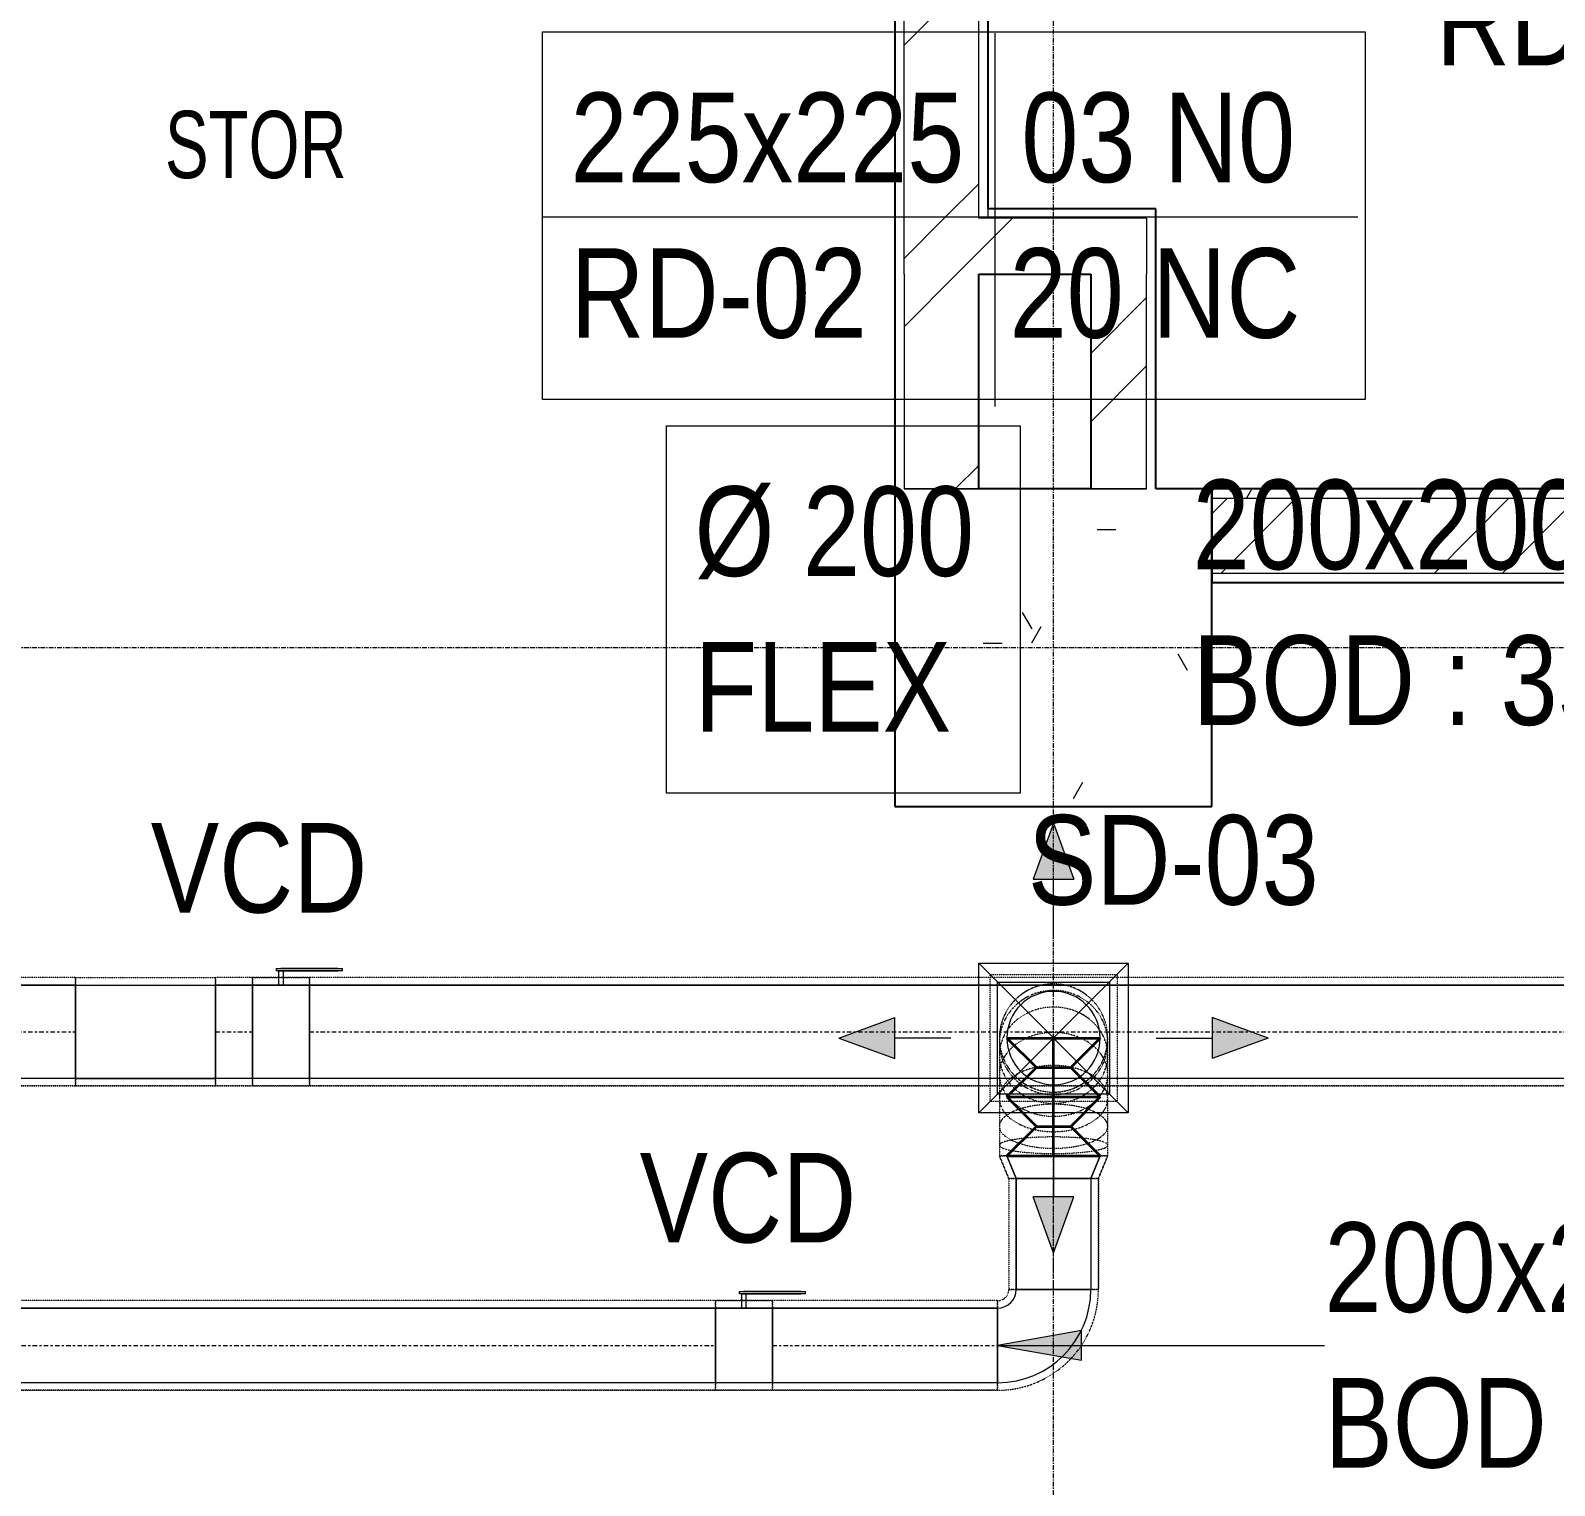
# Model space of a CAD drawing. Header units: inches. Extents: x -83664 to 20107, y -47222 to 19398.
# Drawn here: x 6288 to 10370, y -12008 to -8112 of the extents above; entities that cross this region are included whole.
import ezdxf

# ---------------------------------------------------------------- set-up
doc = ezdxf.new("R2010")
doc.units = ezdxf.units.IN
doc.header["$MEASUREMENT"] = 0
for name, pattern in [('Center', [29.999999, 12, -6, 6, -6]), ('Grid Line', [22.225, 12.7, -3.175, 3.175, -3.175]), ('Hidden 0_50', [1.0584, 0.5292, -0.5292])]:
    doc.linetypes.add(name, pattern=pattern)
for name, color, linetype, lineweight, true_color in [('A-DETL', 7, 'Continuous', 18, 0x00a600), ('FF ROOM TAG_dwg', 7, 'Continuous', 9, 0x767676), ('M-HVAC-DUCT', 7, 'Continuous', 9, 0xffe97f), ('M-HVAC-DUCT-PATT', 7, 'Continuous', 35, 0x007f00)]:
    doc.layers.add(name, color=color, linetype=linetype, lineweight=lineweight, true_color=true_color)
for name, color, linetype, lineweight in [('A-DETL-GENF', 7, 'Continuous', 9), ('A-WALL', 7, 'Continuous', 9), ('A-WALL-PATT', 7, 'Continuous', 25), ('G-ANNO-TEXT', 7, 'Continuous', 9), ('M-HVAC-CDFF', 7, 'Continuous', 9), ('M-HVAC-DUCT-CNTR', 7, 'Center', 9), ('M-HVAC-DUCT-IDEN', 7, 'Continuous', 18), ('ROOM TAG', 7, 'Continuous', 9), ('S-GRID', 7, 'Continuous', 9)]:
    doc.layers.add(name, color=color, linetype=linetype, lineweight=lineweight)
doc.styles.add('Arial Narrow_20', font='ARIALN.TTF', dxfattribs={"width": 0.85, "height": 4572})
doc.styles.add('Arial Narrow_21', font='ARIALN.TTF', dxfattribs={"height": 240})
pattern_1 = [(0, (0, 0), (1219.2, 304.8), [50.292, -864.108, 50.292, -864.108, -4876.8]), (0, (0, 0), (1219.2, 304.8), [-1828.8, 50.292, -1778.508, 50.292, -864.108, -2133.6]), (0, (0, 0), (1219.2, 304.8), [-4572, 50.292, -559.308, 50.292, -1473.708]), (120, (457.2, 152.4), (-873.56454, 903.45817), [50.292, -864.108, 50.292, -864.108, -4876.8]), (120, (457.2, 152.4), (-873.56454, 903.45817), [-1828.8, 50.292, -1778.508, 50.292, -864.108, -2133.6]), (120, (457.2, 152.4), (-873.56454, 903.45817), [-4572, 50.292, -559.308, 50.292, -1473.708]), (240, (609.6, 762), (-345.63546, -1208.25817), [50.292, -864.108, 50.292, -864.108, -4876.8]), (240, (609.6, 762), (-345.63546, -1208.25817), [-1828.8, 50.292, -1778.508, 50.292, -864.108, -2133.6]), (240, (609.6, 762), (-345.63546, -1208.25817), [-4572, 50.292, -559.308, 50.292, -1473.708])]
pattern_2 = [(45, (0, 0), (-377.1708, 377.1708), []), (45, (0, 571.5), (-377.1708, 377.1708), [])]

# ---------------------------------------------------------------- blocks, each defined once
blk = doc.blocks.new('M_Rec Elbow - Radius - 0_75W-7691584-FIRST FLOOR AC CONDITIONING LAYOUT - PART A')
at = {"layer": 'M-HVAC-DUCT', "color": 30, "true_color": 0xff7f00}
for p, q in [((-100, 150), (100, 150)), ((100, 150), (-100, 150)), ((-150, 100), (-150, -100)), ((-150, -100), (-150, 100))]:
    blk.add_line(p, q, dxfattribs=at)
for radius in [50, 50, 250, 250]:
    blk.add_arc((-150, 150), radius, 270, 0, dxfattribs=at)
blk = doc.blocks.new('GCE-AT-Supply Air Rectangular Diffuser - 300x300-6788639-FIRST FLOOR AC CONDITIONING LAYOUT - PART A')
at = {"layer": 'A-DETL-GENF', "true_color": 0xff7f00}
for points in [[(54.6, 425), (0, 575), (-54.6, 425)], [(-425, -54.6), (-425, 54.6), (-575, 0)], [(425, -54.6), (575, 0), (425, 54.6)], [(0, -575), (54.6, -425), (-54.6, -425)]]:
    blk.add_hatch(color=30, dxfattribs=at).paths.add_polyline_path(points)
at = {"layer": 'A-DETL-GENF', "color": 30, "true_color": 0xff7f00}
for p, q in [((0, 575), (-54.6, 425)), ((0, 575), (54.6, 425)), ((-54.6, 425), (54.6, 425)), ((0, 275), (0, 425)), ((-200, -200), (200, 200)), ((-200, 200), (200, -200)), ((-200, -200), (-200, 200)), ((-200, 200), (200, 200)), ((200, 200), (200, -200)), ((-575, 0), (-425, 54.6)), ((-425, -54.6), (-425, 54.6)), ((425, 54.6), (425, -54.6)), ((575, 0), (425, 54.6)), ((-575, 0), (-425, -54.6)), ((275, 0), (425, 0)), ((-275, 0), (-425, 0)), ((575, 0), (425, -54.6)), ((200, -200), (-200, -200)), ((0, -275), (0, -425)), ((54.6, -425), (-54.6, -425)), ((0, -575), (-54.6, -425)), ((0, -575), (54.6, -425))]:
    blk.add_line(p, q, dxfattribs=at)
blk = doc.blocks.new('M_Rectangular to Round Transition - Angle - 45 Degree-7694761-FIRST FLOOR AC CONDITIONING LAYOUT - PART A')
at = {"layer": 'M-HVAC-DUCT', "color": 30, "true_color": 0xff7f00}
for p, q in [((0, 100), (60.4, 125)), ((60.4, 125), (0, 100)), ((60.4, 0), (60.4, 125)), ((60.4, 0), (60.4, 125)), ((0, 100), (0, -100)), ((0, -100), (0, 100)), ((60.4, -125), (60.4, 0)), ((60.4, -125), (60.4, 0)), ((0, -100), (60.4, -125)), ((60.4, -125), (0, -100))]:
    blk.add_line(p, q, dxfattribs=at)
blk = doc.blocks.new('M_Rectangular to Round Transition - Angle - 45 Degree-7600494-FIRST FLOOR AC CONDITIONING LAYOUT - PART A')
at = {"layer": 'M-HVAC-DUCT', "color": 30, "true_color": 0xff7f00}
for p, q in [((160335, 87412.4), (160335, 87712.4)), ((160335, 87712.4), (160635, 87712.4)), ((160635, 87712.4), (160635, 87412.4)), ((160635, 87412.4), (160335, 87412.4))]:
    blk.add_line(p, q, dxfattribs=at)
for start, end in [(90, 180), (0, 90), (180, 270), (270, 0)]:
    blk.add_arc((160485, 87562.4), 125, start, end, dxfattribs=at)
blk = doc.blocks.new('M_Rectangular Transition - Length - Standard-8295750-FIRST FLOOR AC CONDITIONING LAYOUT - PART A')
at = {"layer": 'M-HVAC-DUCT', "color": 6, "true_color": 0xff00ff}
for p, q in [((0, 125), (0, -125)), ((0, 125), (375, 125)), ((0, 125), (375, 125)), ((0, -125), (0, 125)), ((375, -125), (375, 125)), ((375, 125), (375, -125)), ((0, -125), (375, -125)), ((375, -125), (0, -125))]:
    blk.add_line(p, q, dxfattribs=at)
blk = doc.blocks.new('TEMW-ME-DMP-Volume Control Damper - Standard-7399637-FIRST FLOOR AC CONDITIONING LAYOUT - PART A')
at = {"layer": 'M-HVAC-DUCT', "color": 6, "true_color": 0xff00ff}
for p, q in [((-165.1, 163.1), (-165.1, 169.4)), ((-152.4, 169.4), (-165.1, 169.4)), ((0, 169.4), (-152.4, 169.4)), ((-152.4, 169.4), (0, 169.4)), ((12.7, 169.4), (0, 169.4)), ((12.7, 169.4), (12.7, 163.1)), ((-165.1, 163.1), (-152.4, 163.1)), ((0, 163.1), (-152.4, 163.1)), ((-152.4, 163.1), (0, 163.1)), ((-76.2, 125), (-76.2, -125)), ((-76.2, -125), (-76.2, 125)), ((76.2, 125), (-76.2, 125)), ((-76.2, 125), (76.2, 125)), ((-76.2, 125), (76.2, 125)), ((-6.4, 125), (-6.4, 163.1)), ((6.3, 163.1), (-6.4, 163.1)), ((6.3, 163.1), (-6.4, 163.1)), ((-6.4, 125), (6.3, 125)), ((-6.4, 125), (6.3, 125)), ((0, 163.1), (12.7, 163.1)), ((6.3, 163.1), (6.3, 125)), ((76.2, 125), (76.2, -125)), ((76.2, -125), (76.2, 125)), ((-76.2, -125), (76.2, -125)), ((-76.2, -125), (76.2, -125)), ((-76.2, -125), (76.2, -125))]:
    blk.add_line(p, q, dxfattribs=at)
blk = doc.blocks.new('TEMW-ME-DMP-Volume Control Damper - Standard-V25-FIRST FLOOR AC CONDITIONING LAYOUT - PART A')
at = {"layer": 'M-HVAC-DUCT', "color": 30, "true_color": 0xff7f00}
for p, q in [((-165.1, 138.1), (-165.1, 144.4)), ((-152.4, 144.4), (-165.1, 144.4)), ((-165.1, 138.1), (-152.4, 138.1)), ((0, 144.4), (-152.4, 144.4)), ((-152.4, 144.4), (0, 144.4)), ((0, 138.1), (-152.4, 138.1)), ((-152.4, 138.1), (0, 138.1)), ((-6.4, 100), (-6.4, 138.1)), ((6.3, 138.1), (-6.4, 138.1)), ((6.3, 138.1), (-6.4, 138.1)), ((12.7, 144.4), (0, 144.4)), ((0, 138.1), (12.7, 138.1)), ((6.3, 138.1), (6.3, 100)), ((12.7, 144.4), (12.7, 138.1)), ((-76.2, 100), (-76.2, -100)), ((-76.2, -100), (-76.2, 100)), ((76.2, 100), (-76.2, 100)), ((-76.2, 100), (76.2, 100)), ((-76.2, 100), (76.2, 100)), ((-6.4, 100), (6.3, 100)), ((-6.4, 100), (6.3, 100)), ((76.2, 100), (76.2, -100)), ((76.2, -100), (76.2, 100)), ((-76.2, -100), (76.2, -100)), ((-76.2, -100), (76.2, -100)), ((-76.2, -100), (76.2, -100))]:
    blk.add_line(p, q, dxfattribs=at)
blk = doc.blocks.new('TEMW-SMBZ-HO-BM-HVAC-00002_rvt-1-FIRST FLOOR AC CONDITIONING LAYOUT - PART A')
at = {"layer": 'M-HVAC-DUCT', "color": 6, "linetype": 'Hidden 0_50', "true_color": 0xff00ff}
for p, q in [((157864.9, 87724.3), (156567.9, 87724.3)), ((157864.9, 87724.3), (156567.9, 87724.3)), ((157864.9, 87434.3), (157864.9, 87724.3)), ((157864.9, 87724.3), (157864.9, 87434.3)), ((157864.9, 87724.3), (157864.9, 87434.3)), ((157864.9, 87724.3), (158239.9, 87724.3)), ((157864.9, 87724.3), (158239.9, 87724.3)), ((157864.9, 87434.3), (157864.9, 87724.3)), ((158239.9, 87434.3), (158239.9, 87724.3)), ((158239.9, 87724.3), (158239.9, 87434.3)), ((158239.9, 87434.3), (158239.9, 87724.3)), ((158239.9, 87724.3), (158239.9, 87434.3)), ((158339, 87724.3), (158239.9, 87724.3)), ((158339, 87724.3), (158239.9, 87724.3)), ((158339, 87724.3), (158339, 87434.3)), ((158491.4, 87724.3), (158339, 87724.3)), ((158339, 87724.3), (158491.4, 87724.3)), ((158339, 87434.3), (158339, 87724.3)), ((158339, 87434.3), (158339, 87724.3)), ((158339, 87724.3), (158339, 87434.3)), ((158491.4, 87434.3), (158491.4, 87724.3)), ((158491.4, 87724.3), (158491.4, 87434.3)), ((162590.3, 87724.3), (158491.4, 87724.3)), ((162590.3, 87724.3), (158491.4, 87724.3)), ((158491.4, 87434.3), (158491.4, 87724.3)), ((158491.4, 87724.3), (158491.4, 87434.3)), ((156567.9, 87434.3), (157864.9, 87434.3)), ((157864.9, 87434.3), (156567.9, 87434.3)), ((157864.9, 87434.3), (158239.9, 87434.3)), ((158239.9, 87434.3), (157864.9, 87434.3)), ((158239.9, 87434.3), (158339, 87434.3)), ((158339, 87434.3), (158239.9, 87434.3)), ((158339, 87434.3), (158491.4, 87434.3)), ((158491.4, 87434.3), (158339, 87434.3)), ((158491.4, 87434.3), (162590.3, 87434.3)), ((162590.3, 87434.3), (158491.4, 87434.3))]:
    blk.add_line(p, q, dxfattribs=at)
at = {"layer": 'M-HVAC-DUCT', "color": 6, "true_color": 0xff00ff}
for p, q in [((156567.9, 87704.3), (157864.9, 87704.3)), ((157864.9, 87704.3), (156567.9, 87704.3)), ((157864.9, 87704.3), (157864.9, 87454.3)), ((157864.9, 87454.3), (157864.9, 87704.3)), ((158239.9, 87704.3), (158239.9, 87454.3)), ((158239.9, 87454.3), (158239.9, 87704.3)), ((158239.9, 87704.3), (158339, 87704.3)), ((158339, 87704.3), (158239.9, 87704.3)), ((158339, 87704.3), (158339, 87454.3)), ((158339, 87454.3), (158339, 87704.3)), ((158491.4, 87704.3), (158491.4, 87454.3)), ((158491.4, 87454.3), (158491.4, 87704.3)), ((158491.4, 87704.3), (162590.3, 87704.3)), ((162590.3, 87704.3), (158491.4, 87704.3)), ((157864.9, 87454.3), (156567.9, 87454.3)), ((157864.9, 87454.3), (156567.9, 87454.3)), ((158339, 87454.3), (158239.9, 87454.3)), ((158339, 87454.3), (158239.9, 87454.3)), ((162590.3, 87454.3), (158491.4, 87454.3)), ((162590.3, 87454.3), (158491.4, 87454.3))]:
    blk.add_line(p, q, dxfattribs=at)
at = {"layer": 'M-HVAC-DUCT', "color": 30, "linetype": 'Hidden 0_50', "true_color": 0xff7f00}
for p, q in [((160315, 87732.4), (160655, 87732.4)), ((160315, 87392.4), (160315, 87732.4)), ((160655, 87732.4), (160655, 87392.4)), ((160340, 87562.4), (160340, 87550.2)), ((160340, 87550.2), (160340, 87516.4)), ((160630, 87550.2), (160630, 87562.4)), ((160630, 87516.4), (160630, 87550.2)), ((160340, 87516.4), (160340, 87465)), ((160630, 87465), (160630, 87516.4)), ((160340, 87465), (160340, 87400.2)), ((160630, 87400.2), (160630, 87465)), ((160655, 87392.4), (160315, 87392.4)), ((160340, 87400.2), (160340, 87326.1)), ((160630, 87326.1), (160630, 87400.2)), ((160340, 87326.1), (160340, 87275.3)), ((160630, 87275.3), (160630, 87326.1)), ((160340, 87275.3), (160340, 87246.7)), ((160630, 87246.7), (160630, 87275.3)), ((160340, 87246.7), (160630, 87246.7)), ((160340, 87246.7), (160630, 87246.7)), ((160365, 87186.3), (160340, 87246.7)), ((160340, 87246.7), (160365, 87186.3)), ((160485, 87246.7), (160340, 87246.7)), ((160485, 87246.7), (160340, 87246.7)), ((160630, 87246.7), (160485, 87246.7)), ((160630, 87246.7), (160485, 87246.7)), ((160605, 87186.3), (160630, 87246.7)), ((160630, 87246.7), (160605, 87186.3)), ((160605, 87186.3), (160365, 87186.3)), ((160365, 87186.3), (160605, 87186.3)), ((160365, 87186.3), (160365, 86889)), ((160365, 87186.3), (160365, 86889)), ((160605, 87186.3), (160365, 87186.3)), ((160365, 87186.3), (160605, 87186.3)), ((160605, 86889), (160605, 87186.3)), ((160605, 87186.3), (160605, 86889)), ((160605, 86889), (160365, 86889)), ((160365, 86889), (160605, 86889)), ((160605, 86889), (160365, 86889)), ((160365, 86889), (160605, 86889)), ((159579.3, 86859), (156370, 86859)), ((159579.3, 86859), (156370, 86859)), ((159579.3, 86859), (159579.3, 86619)), ((159731.7, 86859), (159579.3, 86859)), ((159579.3, 86859), (159731.7, 86859)), ((159579.3, 86619), (159579.3, 86859)), ((159579.3, 86619), (159579.3, 86859)), ((159579.3, 86859), (159579.3, 86619)), ((159731.7, 86619), (159731.7, 86859)), ((159731.7, 86859), (159731.7, 86619)), ((160335, 86859), (159731.7, 86859)), ((160335, 86859), (159731.7, 86859)), ((159731.7, 86619), (159731.7, 86859)), ((159731.7, 86859), (159731.7, 86619)), ((160335, 86619), (160335, 86859)), ((160335, 86859), (160335, 86619)), ((160335, 86859), (160335, 86619)), ((160335, 86619), (160335, 86859)), ((156370, 86619), (159579.3, 86619)), ((159579.3, 86619), (156370, 86619)), ((159579.3, 86619), (159731.7, 86619)), ((159731.7, 86619), (159579.3, 86619)), ((159731.7, 86619), (160335, 86619)), ((160335, 86619), (159731.7, 86619))]:
    blk.add_line(p, q, dxfattribs=at)
at = {"layer": 'M-HVAC-DUCT', "color": 30, "true_color": 0xff7f00}
for p, q in [((160385, 87186.3), (160585, 87186.3)), ((160585, 87186.3), (160385, 87186.3)), ((160385, 86889), (160385, 87186.3)), ((160385, 87186.3), (160385, 86889)), ((160585, 87186.3), (160585, 86889)), ((160585, 87186.3), (160585, 86889)), ((160385, 86889), (160585, 86889)), ((160585, 86889), (160385, 86889)), ((156370, 86839), (159579.3, 86839)), ((159579.3, 86839), (156370, 86839)), ((159579.3, 86839), (159579.3, 86639)), ((159579.3, 86639), (159579.3, 86839)), ((159731.7, 86839), (159731.7, 86639)), ((159731.7, 86639), (159731.7, 86839)), ((159731.7, 86839), (160335, 86839)), ((160335, 86839), (159731.7, 86839)), ((160335, 86839), (160335, 86639)), ((160335, 86639), (160335, 86839)), ((159579.3, 86639), (156370, 86639)), ((159579.3, 86639), (156370, 86639)), ((160335, 86639), (159731.7, 86639)), ((160335, 86639), (159731.7, 86639))]:
    blk.add_line(p, q, dxfattribs=at)
at = {"layer": 'M-HVAC-DUCT', "color": 30, "linetype": 'Hidden 0_50', "true_color": 0xff7f00}
for centre, radius, start, end in [((160485, 87562.4), 145, 0, 180), ((160485, 87562.4), 145, 90, 180), ((160485, 87562.4), 145, 0, 90), ((160485, 87562.4), 145, 180, 0), ((160485, 87562.4), 145, 180, 270), ((160485, 87562.4), 145, 270, 0), ((160335, 86889), 30, 270, 0), ((160335, 86889), 270, 270, 0), ((160335, 86889), 270, 270, 0), ((160335, 86889), 30, 270, 0)]:
    blk.add_arc(centre, radius, start, end, dxfattribs=at)
for points in [[(160630, 87562.4), (160630, 87575), (160626.7, 87600.3), (160612, 87635.7), (160588.7, 87666.1), (160558.3, 87689.4), (160523, 87704), (160485, 87709), (160447, 87704), (160411.7, 87689.4), (160381.3, 87666.1), (160358, 87635.7), (160343.3, 87600.3), (160340, 87575), (160340, 87562.4)], [(160630, 87550.2), (160630, 87562.4), (160626.7, 87586.7), (160612, 87620.8), (160588.7, 87650), (160558.3, 87672.5), (160523, 87686.6), (160485, 87691.4), (160447, 87686.6), (160411.7, 87672.5), (160381.3, 87650), (160358, 87620.8), (160343.3, 87586.7), (160340, 87562.4), (160340, 87550.2)], [(160630, 87516.4), (160630, 87527.6), (160626.7, 87550.1), (160612, 87581.5), (160588.7, 87608.5), (160558.3, 87629.2), (160523, 87642.3), (160485, 87646.7), (160447, 87642.3), (160411.7, 87629.2), (160381.3, 87608.5), (160358, 87581.5), (160343.3, 87550.1), (160340, 87527.6), (160340, 87516.4)], [(160630, 87465), (160630, 87474.8), (160626.7, 87494.4), (160612, 87521.8), (160588.7, 87545.3), (160558.3, 87563.4), (160523, 87574.7), (160485, 87578.6), (160447, 87574.7), (160411.7, 87563.4), (160381.3, 87545.3), (160358, 87521.8), (160343.3, 87494.4), (160340, 87474.8), (160340, 87465)], [(160340, 87562.4), (160340, 87549.7), (160343.3, 87524.4), (160358, 87489), (160381.3, 87458.7), (160411.7, 87435.4), (160447, 87420.7), (160485, 87415.7), (160523, 87420.7), (160558.3, 87435.4), (160588.7, 87458.7), (160612, 87489), (160626.7, 87524.4), (160630, 87549.7), (160630, 87562.4)], [(160340, 87550.2), (160340, 87538), (160343.3, 87513.6), (160358, 87479.6), (160381.3, 87450.3), (160411.7, 87427.9), (160447, 87413.8), (160485, 87409), (160523, 87413.8), (160558.3, 87427.9), (160588.7, 87450.3), (160612, 87479.6), (160626.7, 87513.6), (160630, 87538), (160630, 87550.2)], [(160340, 87516.4), (160340, 87505.1), (160343.3, 87482.6), (160358, 87451.2), (160381.3, 87424.2), (160411.7, 87403.5), (160447, 87390.5), (160485, 87386), (160523, 87390.5), (160558.3, 87403.5), (160588.7, 87424.2), (160612, 87451.2), (160626.7, 87482.6), (160630, 87505.1), (160630, 87516.4)], [(160630, 87400.2), (160630, 87408), (160626.7, 87423.4), (160612, 87445.1), (160588.7, 87463.6), (160558.3, 87477.9), (160523, 87486.8), (160485, 87489.9), (160447, 87486.8), (160411.7, 87477.9), (160381.3, 87463.6), (160358, 87445.1), (160343.3, 87423.4), (160340, 87408), (160340, 87400.2)], [(160340, 87465), (160340, 87455.2), (160343.3, 87435.6), (160358, 87408.2), (160381.3, 87384.7), (160411.7, 87366.6), (160447, 87355.3), (160485, 87351.4), (160523, 87355.3), (160558.3, 87366.6), (160588.7, 87384.7), (160612, 87408.2), (160626.7, 87435.6), (160630, 87455.2), (160630, 87465)], [(160340, 87400.2), (160340, 87392.4), (160343.3, 87377), (160358, 87355.3), (160381.3, 87336.8), (160411.7, 87322.5), (160447, 87313.5), (160485, 87310.5), (160523, 87313.5), (160558.3, 87322.5), (160588.7, 87336.8), (160612, 87355.3), (160626.7, 87377), (160630, 87392.4), (160630, 87400.2)], [(160630, 87326.1), (160630, 87331.2), (160626.7, 87341.5), (160612, 87355.9), (160588.7, 87368.3), (160558.3, 87377.7), (160523, 87383.7), (160485, 87385.7), (160447, 87383.7), (160411.7, 87377.7), (160381.3, 87368.3), (160358, 87355.9), (160343.3, 87341.5), (160340, 87331.2), (160340, 87326.1)], [(160340, 87326.1), (160340, 87320.9), (160343.3, 87310.6), (160358, 87296.2), (160381.3, 87283.9), (160411.7, 87274.4), (160447, 87268.4), (160485, 87266.4), (160523, 87268.4), (160558.3, 87274.4), (160588.7, 87283.9), (160612, 87296.2), (160626.7, 87310.6), (160630, 87320.9), (160630, 87326.1)], [(160630, 87275.3), (160630, 87277.2), (160626.7, 87281.1), (160612, 87286.5), (160588.7, 87291.2), (160558.3, 87294.7), (160523, 87297), (160485, 87297.7), (160447, 87297), (160411.7, 87294.7), (160381.3, 87291.2), (160358, 87286.5), (160343.3, 87281.1), (160340, 87277.2), (160340, 87275.3)], [(160340, 87275.3), (160340, 87273.3), (160343.3, 87269.4), (160358, 87264), (160381.3, 87259.3), (160411.7, 87255.8), (160447, 87253.5), (160485, 87252.8), (160523, 87253.5), (160558.3, 87255.8), (160588.7, 87259.3), (160612, 87264), (160626.7, 87269.4), (160630, 87273.3), (160630, 87275.3)]]:
    blk.add_open_spline(points, degree=3, dxfattribs=at)
at = {"layer": 'M-HVAC-DUCT-CNTR', "color": 6, "true_color": 0xff00ff}
for p, q in [((156567.9, 87579.3), (157864.9, 87579.3)), ((158239.9, 87579.3), (158339, 87579.3)), ((158491.4, 87579.3), (162590.3, 87579.3))]:
    blk.add_line(p, q, dxfattribs=at)
at = {"layer": 'M-HVAC-DUCT-CNTR', "color": 30, "true_color": 0xff7f00}
for p, q in [((160485, 86889), (160485, 87186.3)), ((156370, 86739), (159579.3, 86739)), ((159731.7, 86739), (160335, 86739))]:
    blk.add_line(p, q, dxfattribs=at)
at = {"layer": 'M-HVAC-DUCT-CNTR', "color": 30, "linetype": 'Continuous', "lineweight": 35, "true_color": 0xff7f00}
blk.add_open_spline([(160485, 87246.7), (160485, 87407.9), (160485, 87562.4), (160485, 87562.4)], degree=3, dxfattribs=at)
at = {"layer": 'M-HVAC-DUCT-PATT', "color": 30, "true_color": 0xff7f00}
for p, q in [((160360, 87562.4), (160610, 87562.4)), ((160360, 87562.4), (160438.9, 87483.4)), ((160610, 87562.4), (160531.1, 87483.4)), ((160360, 87404.5), (160438.9, 87483.4)), ((160438.9, 87483.4), (160531.1, 87483.4)), ((160610, 87404.5), (160531.1, 87483.4)), ((160360, 87404.5), (160610, 87404.5)), ((160360, 87404.5), (160610, 87404.5)), ((160360, 87404.5), (160438.9, 87325.6)), ((160610, 87404.5), (160531.1, 87325.6)), ((160360, 87246.7), (160438.9, 87325.6)), ((160438.9, 87325.6), (160531.1, 87325.6)), ((160610, 87246.7), (160531.1, 87325.6)), ((160360, 87246.7), (160610, 87246.7)), ((160360, 87246.7), (160610, 87246.7))]:
    blk.add_line(p, q, dxfattribs=at)
at = {"layer": 'M-HVAC-CDFF', "color": 6, "linetype": 'Hidden 0_50', "lineweight": 9, "true_color": 0xff00ff}
blk.add_blockref('GCE-AT-Supply Air Rectangular Diffuser - 300x300-6788639-FIRST FLOOR AC CONDITIONING LAYOUT - PART A', (160485, 87562.4), dxfattribs=at)
at = {"layer": 'M-HVAC-DUCT', "color": 6, "linetype": 'Hidden 0_50', "lineweight": 9, "true_color": 0xff00ff, "extrusion": (0, 0, -1)}
for name, p in [('TEMW-ME-DMP-Volume Control Damper - Standard-7399637-FIRST FLOOR AC CONDITIONING LAYOUT - PART A', (-158415.2, 87579.3)), ('TEMW-ME-DMP-Volume Control Damper - Standard-V25-FIRST FLOOR AC CONDITIONING LAYOUT - PART A', (-159655.5, 86739))]:
    blk.add_blockref(name, p, dxfattribs=at)
at = {"layer": 'M-HVAC-DUCT', "color": 6, "linetype": 'Hidden 0_50', "lineweight": 9, "true_color": 0xff00ff}
for name, p in [('M_Rectangular Transition - Length - Standard-8295750-FIRST FLOOR AC CONDITIONING LAYOUT - PART A', (157864.9, 87579.3)), ('M_Rectangular to Round Transition - Angle - 45 Degree-7600494-FIRST FLOOR AC CONDITIONING LAYOUT - PART A', (0, 0)), ('M_Rec Elbow - Radius - 0_75W-7691584-FIRST FLOOR AC CONDITIONING LAYOUT - PART A', (160485, 86739))]:
    blk.add_blockref(name, p, dxfattribs=at)
at = {"layer": 'M-HVAC-DUCT', "color": 6, "linetype": 'Hidden 0_50', "lineweight": 9, "true_color": 0xff00ff, "rotation": 90}
blk.add_blockref('M_Rectangular to Round Transition - Angle - 45 Degree-7694761-FIRST FLOOR AC CONDITIONING LAYOUT - PART A', (160485, 87186.3), dxfattribs=at)
blk = doc.blocks.new('TEMW-SMBZ-HO-BM-HVAC-00002_rvt-2-FIRST FLOOR AC CONDITIONING LAYOUT - PART A')
at = {"layer": 'M-HVAC-DUCT', "color": 6, "linetype": 'Hidden 0_50', "true_color": 0xff00ff}
for p, q in [((157864.9, 87724.3), (156567.9, 87724.3)), ((157864.9, 87724.3), (156567.9, 87724.3)), ((157864.9, 87434.3), (157864.9, 87724.3)), ((157864.9, 87724.3), (157864.9, 87434.3)), ((157864.9, 87724.3), (157864.9, 87434.3)), ((157864.9, 87724.3), (158239.9, 87724.3)), ((157864.9, 87724.3), (158239.9, 87724.3)), ((157864.9, 87434.3), (157864.9, 87724.3)), ((158239.9, 87434.3), (158239.9, 87724.3)), ((158239.9, 87724.3), (158239.9, 87434.3)), ((158239.9, 87434.3), (158239.9, 87724.3)), ((158239.9, 87724.3), (158239.9, 87434.3)), ((158339, 87724.3), (158239.9, 87724.3)), ((158339, 87724.3), (158239.9, 87724.3)), ((158339, 87724.3), (158339, 87434.3)), ((158491.4, 87724.3), (158339, 87724.3)), ((158339, 87724.3), (158491.4, 87724.3)), ((158339, 87434.3), (158339, 87724.3)), ((158339, 87434.3), (158339, 87724.3)), ((158339, 87724.3), (158339, 87434.3)), ((158491.4, 87434.3), (158491.4, 87724.3)), ((158491.4, 87724.3), (158491.4, 87434.3)), ((162590.3, 87724.3), (158491.4, 87724.3)), ((162590.3, 87724.3), (158491.4, 87724.3)), ((158491.4, 87434.3), (158491.4, 87724.3)), ((158491.4, 87724.3), (158491.4, 87434.3)), ((156567.9, 87434.3), (157864.9, 87434.3)), ((157864.9, 87434.3), (156567.9, 87434.3)), ((157864.9, 87434.3), (158239.9, 87434.3)), ((158239.9, 87434.3), (157864.9, 87434.3)), ((158239.9, 87434.3), (158339, 87434.3)), ((158339, 87434.3), (158239.9, 87434.3)), ((158339, 87434.3), (158491.4, 87434.3)), ((158491.4, 87434.3), (158339, 87434.3)), ((158491.4, 87434.3), (162590.3, 87434.3)), ((162590.3, 87434.3), (158491.4, 87434.3))]:
    blk.add_line(p, q, dxfattribs=at)
at = {"layer": 'M-HVAC-DUCT', "color": 6, "true_color": 0xff00ff}
for p, q in [((156567.9, 87704.3), (157864.9, 87704.3)), ((157864.9, 87704.3), (156567.9, 87704.3)), ((157864.9, 87704.3), (157864.9, 87454.3)), ((157864.9, 87454.3), (157864.9, 87704.3)), ((158239.9, 87704.3), (158239.9, 87454.3)), ((158239.9, 87454.3), (158239.9, 87704.3)), ((158239.9, 87704.3), (158339, 87704.3)), ((158339, 87704.3), (158239.9, 87704.3)), ((158339, 87704.3), (158339, 87454.3)), ((158339, 87454.3), (158339, 87704.3)), ((158491.4, 87704.3), (158491.4, 87454.3)), ((158491.4, 87454.3), (158491.4, 87704.3)), ((158491.4, 87704.3), (162590.3, 87704.3)), ((162590.3, 87704.3), (158491.4, 87704.3)), ((157864.9, 87454.3), (156567.9, 87454.3)), ((157864.9, 87454.3), (156567.9, 87454.3)), ((158339, 87454.3), (158239.9, 87454.3)), ((158339, 87454.3), (158239.9, 87454.3)), ((162590.3, 87454.3), (158491.4, 87454.3)), ((162590.3, 87454.3), (158491.4, 87454.3))]:
    blk.add_line(p, q, dxfattribs=at)
at = {"layer": 'M-HVAC-DUCT', "color": 30, "linetype": 'Hidden 0_50', "true_color": 0xff7f00}
for p, q in [((160315, 87732.4), (160655, 87732.4)), ((160315, 87392.4), (160315, 87732.4)), ((160655, 87732.4), (160655, 87392.4)), ((160340, 87562.4), (160340, 87550.2)), ((160340, 87550.2), (160340, 87516.4)), ((160630, 87550.2), (160630, 87562.4)), ((160630, 87516.4), (160630, 87550.2)), ((160340, 87516.4), (160340, 87465)), ((160630, 87465), (160630, 87516.4)), ((160340, 87465), (160340, 87400.2)), ((160630, 87400.2), (160630, 87465)), ((160655, 87392.4), (160315, 87392.4)), ((160340, 87400.2), (160340, 87326.1)), ((160630, 87326.1), (160630, 87400.2)), ((160340, 87326.1), (160340, 87275.3)), ((160630, 87275.3), (160630, 87326.1)), ((160340, 87275.3), (160340, 87246.7)), ((160630, 87246.7), (160630, 87275.3)), ((160340, 87246.7), (160630, 87246.7)), ((160340, 87246.7), (160630, 87246.7)), ((160365, 87186.3), (160340, 87246.7)), ((160340, 87246.7), (160365, 87186.3)), ((160485, 87246.7), (160340, 87246.7)), ((160485, 87246.7), (160340, 87246.7)), ((160630, 87246.7), (160485, 87246.7)), ((160630, 87246.7), (160485, 87246.7)), ((160605, 87186.3), (160630, 87246.7)), ((160630, 87246.7), (160605, 87186.3)), ((160605, 87186.3), (160365, 87186.3)), ((160365, 87186.3), (160605, 87186.3)), ((160365, 87186.3), (160365, 86889)), ((160365, 87186.3), (160365, 86889)), ((160605, 87186.3), (160365, 87186.3)), ((160365, 87186.3), (160605, 87186.3)), ((160605, 86889), (160605, 87186.3)), ((160605, 87186.3), (160605, 86889)), ((160605, 86889), (160365, 86889)), ((160365, 86889), (160605, 86889)), ((160605, 86889), (160365, 86889)), ((160365, 86889), (160605, 86889)), ((159579.3, 86859), (156370, 86859)), ((159579.3, 86859), (156370, 86859)), ((159579.3, 86859), (159579.3, 86619)), ((159731.7, 86859), (159579.3, 86859)), ((159579.3, 86859), (159731.7, 86859)), ((159579.3, 86619), (159579.3, 86859)), ((159579.3, 86619), (159579.3, 86859)), ((159579.3, 86859), (159579.3, 86619)), ((159731.7, 86619), (159731.7, 86859)), ((159731.7, 86859), (159731.7, 86619)), ((160335, 86859), (159731.7, 86859)), ((160335, 86859), (159731.7, 86859)), ((159731.7, 86619), (159731.7, 86859)), ((159731.7, 86859), (159731.7, 86619)), ((160335, 86619), (160335, 86859)), ((160335, 86859), (160335, 86619)), ((160335, 86859), (160335, 86619)), ((160335, 86619), (160335, 86859)), ((156370, 86619), (159579.3, 86619)), ((159579.3, 86619), (156370, 86619)), ((159579.3, 86619), (159731.7, 86619)), ((159731.7, 86619), (159579.3, 86619)), ((159731.7, 86619), (160335, 86619)), ((160335, 86619), (159731.7, 86619))]:
    blk.add_line(p, q, dxfattribs=at)
at = {"layer": 'M-HVAC-DUCT', "color": 30, "true_color": 0xff7f00}
for p, q in [((160385, 87186.3), (160585, 87186.3)), ((160585, 87186.3), (160385, 87186.3)), ((160385, 86889), (160385, 87186.3)), ((160385, 87186.3), (160385, 86889)), ((160585, 87186.3), (160585, 86889)), ((160585, 87186.3), (160585, 86889)), ((160385, 86889), (160585, 86889)), ((160585, 86889), (160385, 86889)), ((156370, 86839), (159579.3, 86839)), ((159579.3, 86839), (156370, 86839)), ((159579.3, 86839), (159579.3, 86639)), ((159579.3, 86639), (159579.3, 86839)), ((159731.7, 86839), (159731.7, 86639)), ((159731.7, 86639), (159731.7, 86839)), ((159731.7, 86839), (160335, 86839)), ((160335, 86839), (159731.7, 86839)), ((160335, 86839), (160335, 86639)), ((160335, 86639), (160335, 86839)), ((159579.3, 86639), (156370, 86639)), ((159579.3, 86639), (156370, 86639)), ((160335, 86639), (159731.7, 86639)), ((160335, 86639), (159731.7, 86639))]:
    blk.add_line(p, q, dxfattribs=at)
at = {"layer": 'M-HVAC-DUCT', "color": 30, "linetype": 'Hidden 0_50', "true_color": 0xff7f00}
for centre, radius, start, end in [((160485, 87562.4), 145, 0, 180), ((160485, 87562.4), 145, 90, 180), ((160485, 87562.4), 145, 0, 90), ((160485, 87562.4), 145, 180, 0), ((160485, 87562.4), 145, 180, 270), ((160485, 87562.4), 145, 270, 0), ((160335, 86889), 30, 270, 0), ((160335, 86889), 270, 270, 0), ((160335, 86889), 270, 270, 0), ((160335, 86889), 30, 270, 0)]:
    blk.add_arc(centre, radius, start, end, dxfattribs=at)
for points in [[(160630, 87562.4), (160630, 87575), (160626.7, 87600.3), (160612, 87635.7), (160588.7, 87666.1), (160558.3, 87689.4), (160523, 87704), (160485, 87709), (160447, 87704), (160411.7, 87689.4), (160381.3, 87666.1), (160358, 87635.7), (160343.3, 87600.3), (160340, 87575), (160340, 87562.4)], [(160630, 87550.2), (160630, 87562.4), (160626.7, 87586.7), (160612, 87620.8), (160588.7, 87650), (160558.3, 87672.5), (160523, 87686.6), (160485, 87691.4), (160447, 87686.6), (160411.7, 87672.5), (160381.3, 87650), (160358, 87620.8), (160343.3, 87586.7), (160340, 87562.4), (160340, 87550.2)], [(160630, 87516.4), (160630, 87527.6), (160626.7, 87550.1), (160612, 87581.5), (160588.7, 87608.5), (160558.3, 87629.2), (160523, 87642.3), (160485, 87646.7), (160447, 87642.3), (160411.7, 87629.2), (160381.3, 87608.5), (160358, 87581.5), (160343.3, 87550.1), (160340, 87527.6), (160340, 87516.4)], [(160630, 87465), (160630, 87474.8), (160626.7, 87494.4), (160612, 87521.8), (160588.7, 87545.3), (160558.3, 87563.4), (160523, 87574.7), (160485, 87578.6), (160447, 87574.7), (160411.7, 87563.4), (160381.3, 87545.3), (160358, 87521.8), (160343.3, 87494.4), (160340, 87474.8), (160340, 87465)], [(160340, 87562.4), (160340, 87549.7), (160343.3, 87524.4), (160358, 87489), (160381.3, 87458.7), (160411.7, 87435.4), (160447, 87420.7), (160485, 87415.7), (160523, 87420.7), (160558.3, 87435.4), (160588.7, 87458.7), (160612, 87489), (160626.7, 87524.4), (160630, 87549.7), (160630, 87562.4)], [(160340, 87550.2), (160340, 87538), (160343.3, 87513.6), (160358, 87479.6), (160381.3, 87450.3), (160411.7, 87427.9), (160447, 87413.8), (160485, 87409), (160523, 87413.8), (160558.3, 87427.9), (160588.7, 87450.3), (160612, 87479.6), (160626.7, 87513.6), (160630, 87538), (160630, 87550.2)], [(160340, 87516.4), (160340, 87505.1), (160343.3, 87482.6), (160358, 87451.2), (160381.3, 87424.2), (160411.7, 87403.5), (160447, 87390.5), (160485, 87386), (160523, 87390.5), (160558.3, 87403.5), (160588.7, 87424.2), (160612, 87451.2), (160626.7, 87482.6), (160630, 87505.1), (160630, 87516.4)], [(160630, 87400.2), (160630, 87408), (160626.7, 87423.4), (160612, 87445.1), (160588.7, 87463.6), (160558.3, 87477.9), (160523, 87486.8), (160485, 87489.9), (160447, 87486.8), (160411.7, 87477.9), (160381.3, 87463.6), (160358, 87445.1), (160343.3, 87423.4), (160340, 87408), (160340, 87400.2)], [(160340, 87465), (160340, 87455.2), (160343.3, 87435.6), (160358, 87408.2), (160381.3, 87384.7), (160411.7, 87366.6), (160447, 87355.3), (160485, 87351.4), (160523, 87355.3), (160558.3, 87366.6), (160588.7, 87384.7), (160612, 87408.2), (160626.7, 87435.6), (160630, 87455.2), (160630, 87465)], [(160340, 87400.2), (160340, 87392.4), (160343.3, 87377), (160358, 87355.3), (160381.3, 87336.8), (160411.7, 87322.5), (160447, 87313.5), (160485, 87310.5), (160523, 87313.5), (160558.3, 87322.5), (160588.7, 87336.8), (160612, 87355.3), (160626.7, 87377), (160630, 87392.4), (160630, 87400.2)], [(160630, 87326.1), (160630, 87331.2), (160626.7, 87341.5), (160612, 87355.9), (160588.7, 87368.3), (160558.3, 87377.7), (160523, 87383.7), (160485, 87385.7), (160447, 87383.7), (160411.7, 87377.7), (160381.3, 87368.3), (160358, 87355.9), (160343.3, 87341.5), (160340, 87331.2), (160340, 87326.1)], [(160340, 87326.1), (160340, 87320.9), (160343.3, 87310.6), (160358, 87296.2), (160381.3, 87283.9), (160411.7, 87274.4), (160447, 87268.4), (160485, 87266.4), (160523, 87268.4), (160558.3, 87274.4), (160588.7, 87283.9), (160612, 87296.2), (160626.7, 87310.6), (160630, 87320.9), (160630, 87326.1)], [(160630, 87275.3), (160630, 87277.2), (160626.7, 87281.1), (160612, 87286.5), (160588.7, 87291.2), (160558.3, 87294.7), (160523, 87297), (160485, 87297.7), (160447, 87297), (160411.7, 87294.7), (160381.3, 87291.2), (160358, 87286.5), (160343.3, 87281.1), (160340, 87277.2), (160340, 87275.3)], [(160340, 87275.3), (160340, 87273.3), (160343.3, 87269.4), (160358, 87264), (160381.3, 87259.3), (160411.7, 87255.8), (160447, 87253.5), (160485, 87252.8), (160523, 87253.5), (160558.3, 87255.8), (160588.7, 87259.3), (160612, 87264), (160626.7, 87269.4), (160630, 87273.3), (160630, 87275.3)]]:
    blk.add_open_spline(points, degree=3, dxfattribs=at)
at = {"layer": 'M-HVAC-DUCT-CNTR', "color": 6, "true_color": 0xff00ff}
for p, q in [((156567.9, 87579.3), (157864.9, 87579.3)), ((158239.9, 87579.3), (158339, 87579.3)), ((158491.4, 87579.3), (162590.3, 87579.3))]:
    blk.add_line(p, q, dxfattribs=at)
at = {"layer": 'M-HVAC-DUCT-CNTR', "color": 30, "true_color": 0xff7f00}
for p, q in [((160485, 86889), (160485, 87186.3)), ((156370, 86739), (159579.3, 86739)), ((159731.7, 86739), (160335, 86739))]:
    blk.add_line(p, q, dxfattribs=at)
at = {"layer": 'M-HVAC-DUCT-CNTR', "color": 30, "linetype": 'Continuous', "lineweight": 35, "true_color": 0xff7f00}
blk.add_open_spline([(160485, 87246.7), (160485, 87407.9), (160485, 87562.4), (160485, 87562.4)], degree=3, dxfattribs=at)
at = {"layer": 'M-HVAC-DUCT-PATT', "color": 30, "true_color": 0xff7f00}
for p, q in [((160360, 87562.4), (160610, 87562.4)), ((160360, 87562.4), (160438.9, 87483.4)), ((160610, 87562.4), (160531.1, 87483.4)), ((160360, 87404.5), (160438.9, 87483.4)), ((160438.9, 87483.4), (160531.1, 87483.4)), ((160610, 87404.5), (160531.1, 87483.4)), ((160360, 87404.5), (160610, 87404.5)), ((160360, 87404.5), (160610, 87404.5)), ((160360, 87404.5), (160438.9, 87325.6)), ((160610, 87404.5), (160531.1, 87325.6)), ((160360, 87246.7), (160438.9, 87325.6)), ((160438.9, 87325.6), (160531.1, 87325.6)), ((160610, 87246.7), (160531.1, 87325.6)), ((160360, 87246.7), (160610, 87246.7)), ((160360, 87246.7), (160610, 87246.7))]:
    blk.add_line(p, q, dxfattribs=at)
at = {"layer": 'M-HVAC-CDFF', "color": 6, "linetype": 'Hidden 0_50', "lineweight": 9, "true_color": 0xff00ff}
blk.add_blockref('GCE-AT-Supply Air Rectangular Diffuser - 300x300-6788639-FIRST FLOOR AC CONDITIONING LAYOUT - PART A', (160485, 87562.4), dxfattribs=at)
at = {"layer": 'M-HVAC-DUCT', "color": 6, "linetype": 'Hidden 0_50', "lineweight": 9, "true_color": 0xff00ff, "extrusion": (0, 0, -1)}
for name, p in [('TEMW-ME-DMP-Volume Control Damper - Standard-7399637-FIRST FLOOR AC CONDITIONING LAYOUT - PART A', (-158415.2, 87579.3)), ('TEMW-ME-DMP-Volume Control Damper - Standard-V25-FIRST FLOOR AC CONDITIONING LAYOUT - PART A', (-159655.5, 86739))]:
    blk.add_blockref(name, p, dxfattribs=at)
at = {"layer": 'M-HVAC-DUCT', "color": 6, "linetype": 'Hidden 0_50', "lineweight": 9, "true_color": 0xff00ff}
for name, p in [('M_Rectangular Transition - Length - Standard-8295750-FIRST FLOOR AC CONDITIONING LAYOUT - PART A', (157864.9, 87579.3)), ('M_Rectangular to Round Transition - Angle - 45 Degree-7600494-FIRST FLOOR AC CONDITIONING LAYOUT - PART A', (0, 0)), ('M_Rec Elbow - Radius - 0_75W-7691584-FIRST FLOOR AC CONDITIONING LAYOUT - PART A', (160485, 86739))]:
    blk.add_blockref(name, p, dxfattribs=at)
at = {"layer": 'M-HVAC-DUCT', "color": 6, "linetype": 'Hidden 0_50', "lineweight": 9, "true_color": 0xff00ff, "rotation": 90}
blk.add_blockref('M_Rectangular to Round Transition - Angle - 45 Degree-7694761-FIRST FLOOR AC CONDITIONING LAYOUT - PART A', (160485, 87186.3), dxfattribs=at)
blk = doc.blocks.new('SMBZ_Hospital Arch Model_2026_01_29_rvt-1-FIRST FLOOR AC CONDITIONING LAYOUT - PART A')
at = {"layer": 'A-WALL-PATT', "lineweight": 9, "true_color": 0xbbbbbb}
h = blk.add_hatch(dxfattribs=at)
h.set_pattern_fill('FP_13', color=9, style=0, pattern_type=2)
h.set_pattern_definition(pattern_1)
h.paths.add_polyline_path([(160084.4, 89607.7), (160084.4, 92207.7), (160059.4, 92207.7), (160059.4, 89607.7)])
h = blk.add_hatch(dxfattribs=at)
h.set_pattern_fill('FP_12', color=9, style=0, pattern_type=2)
h.set_pattern_definition(pattern_2)
h.paths.add_polyline_path([(160284.4, 89757.7), (160284.4, 92207.7), (160084.4, 92207.7), (160084.4, 89757.7)])
h = blk.add_hatch(dxfattribs=at)
h.set_pattern_fill('FP_12', color=9, style=0, pattern_type=2)
h.set_pattern_definition(pattern_2)
h.paths.add_polyline_path([(160084.4, 89607.7), (160734.4, 89607.7), (160734.4, 89757.7), (160084.4, 89757.7), (160084.4, 89609.4)])
h = blk.add_hatch(dxfattribs=at)
h.set_pattern_fill('FP_13', color=9, style=0, pattern_type=2)
h.set_pattern_definition(pattern_1)
h.paths.add_polyline_path([(160759.4, 89032.7), (160759.4, 89757.7), (160734.4, 89757.7), (160734.4, 89032.7)])
h = blk.add_hatch(dxfattribs=at)
h.set_pattern_fill('FP_13', color=9, style=0, pattern_type=2)
h.set_pattern_definition(pattern_1)
h.paths.add_polyline_path([(160084.4, 89032.7), (160084.4, 89607.7), (160059.4, 89607.7), (160059.4, 89032.7)])
h = blk.add_hatch(dxfattribs=at)
h.set_pattern_fill('FP_12', color=9, style=0, pattern_type=2)
h.set_pattern_definition(pattern_2)
h.paths.add_polyline_path([(160284.4, 89032.7), (160284.4, 89607.7), (160084.4, 89607.7), (160084.4, 89032.7)])
h = blk.add_hatch(dxfattribs=at)
h.set_pattern_fill('FP_12', color=9, style=0, pattern_type=2)
h.set_pattern_definition(pattern_2)
h.paths.add_polyline_path([(160734.4, 89032.7), (160734.4, 89607.7), (160584.4, 89607.7), (160584.4, 89032.7), (160604.4, 89032.7)])
h = blk.add_hatch(dxfattribs=at)
h.set_pattern_fill('FP_13', color=9, style=0, pattern_type=2)
h.set_pattern_definition(pattern_1)
h.paths.add_polyline_path([(160059.4, 88182.7), (160909.4, 88182.7), (160909.4, 89032.7), (160059.4, 89032.7), (160059.4, 88979.4)])
h = blk.add_hatch(dxfattribs=at)
h.set_pattern_fill('FP_13', color=9, style=0, pattern_type=2)
h.set_pattern_definition(pattern_1)
h.paths.add_polyline_path([(160059.4, 88182.7), (160909.4, 88182.7), (160909.4, 89032.7), (160059.4, 89032.7), (160059.4, 88979.4)])
h = blk.add_hatch(dxfattribs=at)
h.set_pattern_fill('FP_13', color=9, style=0, pattern_type=2)
h.set_pattern_definition(pattern_1)
h.paths.add_polyline_path([(166584.4, 89007.7), (166609.4, 89007.7), (166609.4, 89032.7), (160909.4, 89032.7), (160909.4, 89007.7), (164560.1, 89007.7)])
h = blk.add_hatch(dxfattribs=at)
h.set_pattern_fill('FP_12', color=9, style=0, pattern_type=2)
h.set_pattern_definition(pattern_2)
h.paths.add_polyline_path([(166584.4, 88807.7), (166584.4, 89007.7), (160909.4, 89007.7), (160909.4, 88807.7), (166384.4, 88807.7)])
h = blk.add_hatch(dxfattribs=at)
h.set_pattern_fill('FP_13', color=9, style=0, pattern_type=2)
h.set_pattern_definition(pattern_1)
h.paths.add_polyline_path([(166359.4, 88782.7), (166384.4, 88782.7), (166384.4, 88807.7), (160909.4, 88807.7), (160909.4, 88782.7), (164560.1, 88782.7)])
at = {"layer": 'A-WALL', "color": 9, "lineweight": 25, "true_color": 0xbbbbbb}
for p, q in [((160059.4, 92207.7), (160059.4, 89782.7)), ((160309.4, 89782.7), (160309.4, 92207.7)), ((160059.4, 89782.7), (160059.4, 89607.7)), ((160759.4, 89782.7), (160309.4, 89782.7)), ((160759.4, 89757.7), (160759.4, 89782.7)), ((160759.4, 89607.7), (160759.4, 89757.7)), ((160059.4, 89607.7), (160059.4, 89032.7)), ((160284.4, 89032.7), (160284.4, 89607.7)), ((160284.4, 89607.7), (160584.4, 89607.7)), ((160584.4, 89607.7), (160584.4, 89032.7)), ((160759.4, 89032.7), (160759.4, 89607.7)), ((160059.4, 89032.7), (160059.4, 88182.7)), ((160059.4, 89032.7), (160059.4, 88182.7)), ((160584.4, 89032.7), (160284.4, 89032.7)), ((160584.4, 89032.7), (160284.4, 89032.7)), ((160909.4, 89032.7), (160759.4, 89032.7)), ((160909.4, 89032.7), (160759.4, 89032.7)), ((160909.4, 88182.7), (160909.4, 89032.7)), ((160909.4, 88182.7), (160909.4, 89032.7)), ((166609.4, 89032.7), (160909.4, 89032.7)), ((160909.4, 89032.7), (160909.4, 88782.7)), ((160909.4, 88782.7), (166359.4, 88782.7)), ((160059.4, 88182.7), (160909.4, 88182.7)), ((160059.4, 88182.7), (160909.4, 88182.7))]:
    blk.add_line(p, q, dxfattribs=at)
at = {"layer": 'A-WALL', "color": 9, "true_color": 0xbbbbbb}
for p, q in [((160059.4, 92207.7), (160059.4, 89782.7)), ((160084.4, 89782.7), (160084.4, 92207.7)), ((160284.4, 89782.7), (160284.4, 92207.7)), ((160309.4, 89782.7), (160309.4, 92207.7)), ((160059.4, 89607.7), (160059.4, 89782.7)), ((160084.4, 89757.7), (160084.4, 89782.7)), ((160284.4, 89757.7), (160284.4, 89782.7)), ((160309.4, 89757.7), (160309.4, 89782.7)), ((160759.4, 89782.7), (160309.4, 89782.7)), ((160759.4, 89782.7), (160759.4, 89607.7)), ((160084.4, 89607.7), (160084.4, 89757.7)), ((160309.4, 89757.7), (160284.4, 89757.7)), ((160309.4, 89757.7), (160284.4, 89757.7)), ((160734.4, 89757.7), (160309.4, 89757.7)), ((160734.4, 89757.7), (160734.4, 89607.7)), ((160059.4, 89607.7), (160059.4, 89032.7)), ((160084.4, 89607.7), (160084.4, 89032.7)), ((160284.4, 89032.7), (160284.4, 89607.7)), ((160284.4, 89607.7), (160584.4, 89607.7)), ((160584.4, 89607.7), (160584.4, 89032.7)), ((160734.4, 89032.7), (160734.4, 89607.7)), ((160759.4, 89032.7), (160759.4, 89607.7)), ((160059.4, 88182.7), (160059.4, 89032.7)), ((160059.4, 88182.7), (160059.4, 89032.7)), ((160284.4, 89032.7), (160084.4, 89032.7)), ((160284.4, 89032.7), (160084.4, 89032.7)), ((160084.4, 89032.7), (160284.4, 89032.7)), ((160284.4, 89032.7), (160584.4, 89032.7)), ((160284.4, 89032.7), (160584.4, 89032.7)), ((160734.4, 89032.7), (160584.4, 89032.7)), ((160734.4, 89032.7), (160584.4, 89032.7)), ((160584.4, 89032.7), (160734.4, 89032.7)), ((160759.4, 89032.7), (160909.4, 89032.7)), ((160759.4, 89032.7), (160909.4, 89032.7)), ((160909.4, 89032.7), (160909.4, 88182.7)), ((160909.4, 89032.7), (160909.4, 88182.7)), ((166609.4, 89032.7), (160909.4, 89032.7)), ((160909.4, 88782.7), (160909.4, 89032.7)), ((160909.4, 89007.7), (166584.4, 89007.7)), ((160909.4, 88807.7), (166384.4, 88807.7)), ((160909.4, 88782.7), (166359.4, 88782.7)), ((160909.4, 88182.7), (160059.4, 88182.7)), ((160909.4, 88182.7), (160059.4, 88182.7))]:
    blk.add_line(p, q, dxfattribs=at)
blk = doc.blocks.new('FF ROOM TAG_dwg-8877209-FIRST FLOOR AC CONDITIONING LAYOUT - PART A')
at = {"layer": 'ROOM TAG', "insert": (2028990, 2170392), "char_height": 4572, "width": 14529.42, "attachment_point": 2, "line_spacing_factor": 0.974696, "style": 'Arial Narrow_20'}
blk.add_mtext('STOR', dxfattribs=at)

msp = doc.modelspace()

# ---------------------------------------------------------------- hatches: boundary and pattern name
at = {"layer": 'M-HVAC-DUCT-IDEN', "lineweight": 9}
msp.add_hatch(color=256, dxfattribs=at).paths.add_polyline_path([(8878.3, -11633.2), (9103.3, -11672.9), (9103.3, -11593.5)])

# ---------------------------------------------------------------- linework, layer by layer
at = {"layer": 'A-DETL', "color": 7, "lineweight": 9}
for p, q in [((8871.4, -8118.4), (8871.4, -9118.4)), ((7658.5, -8610.4), (9843.5, -8610.4))]:
    msp.add_line(p, q, dxfattribs=at)
at = {"layer": 'G-ANNO-TEXT', "flags": 128}
for points in [[(7659.3, -8115.4), (9862.8, -8115.4), (9862.8, -9099.4), (7659.3, -9099.4)], [(7991.4, -9170), (8938.7, -9170), (8938.7, -10154), (7991.4, -10154)]]:
    msp.add_lwpolyline(points, close=True, dxfattribs=at)
at = {"layer": 'M-HVAC-DUCT-IDEN', "lineweight": 9}
for p, q in [((9103.3, -11593.5), (8878.3, -11633.2)), ((9103.3, -11672.9), (9103.3, -11593.5)), ((8878.3, -11633.2), (9103.3, -11672.9)), ((8878.3, -11633.2), (9754, -11633.2))]:
    msp.add_line(p, q, dxfattribs=at)
at = {"layer": 'S-GRID', "color": 254, "linetype": 'Grid Line', "true_color": 0xdcdcdc}
for p, q in [((9027.7, -44103.7), (9027.7, 15149.1)), ((20106.7, -9764.5), (-81517, -9764.5))]:
    msp.add_line(p, q, dxfattribs=at)

# ---------------------------------------------------------------- block references
at = {"lineweight": 5}
for name in ['SMBZ_Hospital Arch Model_2026_01_29_rvt-1-FIRST FLOOR AC CONDITIONING LAYOUT - PART A', 'TEMW-SMBZ-HO-BM-HVAC-00002_rvt-1-FIRST FLOOR AC CONDITIONING LAYOUT - PART A', 'TEMW-SMBZ-HO-BM-HVAC-00002_rvt-2-FIRST FLOOR AC CONDITIONING LAYOUT - PART A']:
    msp.add_blockref(name, (-151456.7, -98372.2), dxfattribs=at)
at = {"layer": 'FF ROOM TAG_dwg', "color": 7, "xscale": 0.03937007874015915, "yscale": 0.03937007874015915, "zscale": 0.03937007874015915}
msp.add_blockref('FF ROOM TAG_dwg-8877209-FIRST FLOOR AC CONDITIONING LAYOUT - PART A', (-72990.3, -93775.4), dxfattribs=at)
msp.add_blockref('FF ROOM TAG_dwg-8877209-FIRST FLOOR AC CONDITIONING LAYOUT - PART A', (-72990.3, -93775.4), dxfattribs=at)
msp.add_blockref('FF ROOM TAG_dwg-8877209-FIRST FLOOR AC CONDITIONING LAYOUT - PART A', (-72990.3, -93775.4), dxfattribs=at)
msp.add_blockref('FF ROOM TAG_dwg-8877209-FIRST FLOOR AC CONDITIONING LAYOUT - PART A', (-72990.3, -93775.4), dxfattribs=at)
msp.add_blockref('FF ROOM TAG_dwg-8877209-FIRST FLOOR AC CONDITIONING LAYOUT - PART A', (-72990.3, -93775.4), dxfattribs=at)

# ---------------------------------------------------------------- texts
at = {"layer": 'G-ANNO-TEXT', "char_height": 240, "attachment_point": 1, "style": 'Arial Narrow_21'}
for s, insert, width in [('RD-02', (10052.8, -7964.9), 1010.126), ('225x225  03 N0', (7734.3, -8277.8), 2441.138), ('RD-02     20 NC', (7734.3, -8694.6), 2477.214), ('Ø 200', (8066.4, -9332.5), 937.974), ('FLEX', (8066.4, -9749.2), 865.822), ('VCD', (6609.6, -10233.9), 733.544), ('SD-03', (8959.7, -10212.7), 986.076), ('VCD', (7919.4, -11117.4), 733.544)]:
    msp.add_mtext(s, dxfattribs=dict(at, insert=insert, width=width))
at = {"layer": 'M-HVAC-DUCT-IDEN', "lineweight": 9, "char_height": 240, "attachment_point": 1, "style": 'Arial Narrow_21'}
for s, insert, width in [('200x200 RAD', (9400.9, -9314.6), 2152.531), ('BOD : 3585', (9400.9, -9731.4), 1803.797), ('200x200 SAD', (9754, -11303.6), 2128.48), ('BOD : 3130', (9754, -11720.3), 1803.797)]:
    msp.add_mtext(s, dxfattribs=dict(at, insert=insert, width=width))

doc.saveas('drawing.dxf')
